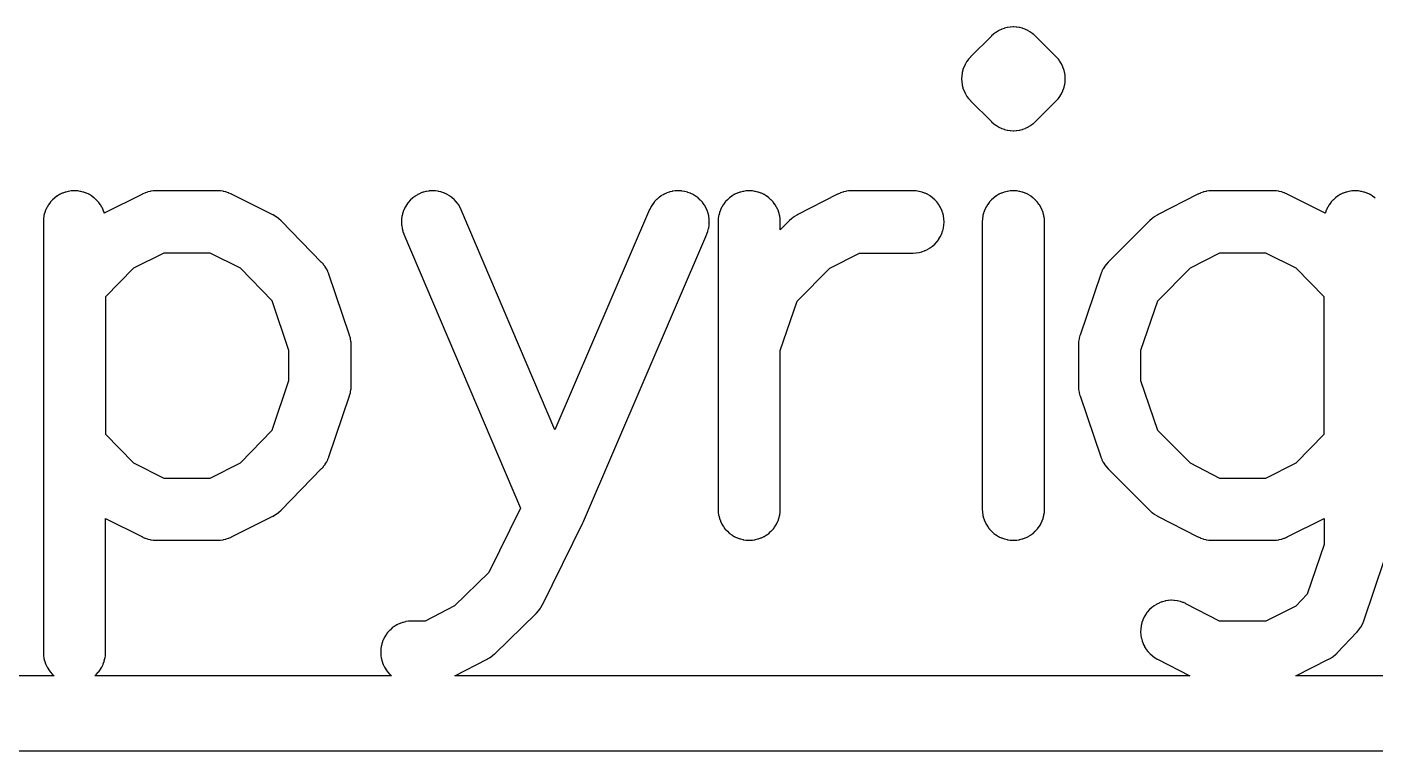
# Model space of a CAD drawing. Header units: inches. Extents: x -0.5 to 10, y -2.4 to 3.9.
# Drawn here: x 1.0312 to 1.1546, y -1.9552 to -1.8889 of the extents above; entities that cross this region are included whole.
import ezdxf

# ---------------------------------------------------------------- set-up
doc = ezdxf.new("R2010")
doc.units = ezdxf.units.IN

msp = doc.modelspace()

# ---------------------------------------------------------------- linework, layer by layer
for points in [[(1.117568, -1.891703), (1.117413, -1.891873), (1.117398, -1.89189), (1.117382, -1.891911), (1.117244, -1.892097), (1.117232, -1.892114), (1.117217, -1.892137), (1.117099, -1.892335), (1.117087, -1.892356), (1.117075, -1.892378), (1.116977, -1.892587), (1.116967, -1.892608), (1.116958, -1.892632), (1.11688, -1.892849), (1.116873, -1.89287), (1.116866, -1.892896), (1.11681, -1.89312), (1.116804, -1.893145), (1.116801, -1.893168), (1.116767, -1.893396), (1.116764, -1.893419), (1.116762, -1.893445), (1.116751, -1.893675), (1.11675, -1.8937), (1.116751, -1.893725), (1.116762, -1.893955), (1.116764, -1.893981), (1.116767, -1.894004), (1.116801, -1.894232), (1.116804, -1.894255), (1.11681, -1.89428), (1.116866, -1.894504), (1.116873, -1.89453), (1.11688, -1.894551), (1.116958, -1.894768), (1.116967, -1.894792), (1.116977, -1.894813), (1.117075, -1.895022), (1.117087, -1.895044), (1.117099, -1.895065), (1.117217, -1.895263), (1.117232, -1.895286), (1.117244, -1.895303), (1.117382, -1.895489), (1.117398, -1.89551), (1.117413, -1.895527), (1.117568, -1.895697), (1.117575, -1.895705), (1.117585, -1.895715), (1.119485, -1.897615), (1.119495, -1.897625), (1.119503, -1.897632), (1.119673, -1.897787), (1.11969, -1.897802), (1.119711, -1.897818), (1.119897, -1.897956), (1.119914, -1.897968), (1.119937, -1.897983), (1.120135, -1.898101), (1.120156, -1.898113), (1.120178, -1.898125), (1.120387, -1.898223), (1.120408, -1.898233), (1.120432, -1.898242), (1.120649, -1.89832), (1.12067, -1.898327), (1.120696, -1.898334), (1.12092, -1.89839), (1.120945, -1.898396), (1.120968, -1.898399), (1.121196, -1.898433), (1.121219, -1.898436), (1.121245, -1.898438), (1.121475, -1.898449), (1.1215, -1.89845), (1.121525, -1.898449), (1.121755, -1.898438), (1.121781, -1.898436), (1.121804, -1.898433), (1.122032, -1.898399), (1.122055, -1.898396), (1.12208, -1.89839), (1.122304, -1.898334), (1.12233, -1.898327), (1.122351, -1.89832), (1.122568, -1.898242), (1.122592, -1.898233), (1.122613, -1.898223), (1.122822, -1.898125), (1.122844, -1.898113), (1.122865, -1.898101), (1.123063, -1.897983), (1.123086, -1.897968), (1.123103, -1.897956), (1.123289, -1.897818), (1.12331, -1.897802), (1.123327, -1.897787), (1.123497, -1.897632), (1.123505, -1.897625), (1.123515, -1.897615), (1.125415, -1.895715), (1.125425, -1.895705), (1.125432, -1.895697), (1.125587, -1.895527), (1.125602, -1.89551), (1.125618, -1.895489), (1.125756, -1.895303), (1.125768, -1.895286), (1.125783, -1.895263), (1.125901, -1.895065), (1.125913, -1.895044), (1.125925, -1.895022), (1.126023, -1.894813), (1.126033, -1.894792), (1.126042, -1.894768), (1.12612, -1.894551), (1.126127, -1.89453), (1.126134, -1.894504), (1.12619, -1.89428), (1.126196, -1.894255), (1.126199, -1.894232), (1.126233, -1.894004), (1.126236, -1.893981), (1.126238, -1.893955), (1.126249, -1.893725), (1.12625, -1.8937), (1.126249, -1.893675), (1.126238, -1.893445), (1.126236, -1.893419), (1.126233, -1.893396), (1.126199, -1.893168), (1.126196, -1.893145), (1.12619, -1.89312), (1.126134, -1.892896), (1.126127, -1.89287), (1.12612, -1.892849), (1.126042, -1.892632), (1.126033, -1.892608), (1.126023, -1.892587), (1.125925, -1.892378), (1.125913, -1.892356), (1.125901, -1.892335), (1.125783, -1.892137), (1.125768, -1.892114), (1.125756, -1.892097), (1.125618, -1.891911), (1.125602, -1.89189), (1.125587, -1.891873), (1.125432, -1.891703), (1.125425, -1.891695), (1.125415, -1.891685), (1.123515, -1.889785), (1.123505, -1.889775), (1.123497, -1.889768), (1.123327, -1.889613), (1.12331, -1.889598), (1.123289, -1.889582), (1.123103, -1.889444), (1.123086, -1.889432), (1.123063, -1.889417), (1.122865, -1.889299), (1.122844, -1.889287), (1.122822, -1.889275), (1.122613, -1.889177), (1.122592, -1.889167), (1.122568, -1.889158), (1.122351, -1.88908), (1.12233, -1.889073), (1.122304, -1.889066), (1.12208, -1.88901), (1.122055, -1.889004), (1.122032, -1.889001), (1.121804, -1.888967), (1.121781, -1.888964), (1.121755, -1.888962), (1.121525, -1.888951), (1.1215, -1.88895), (1.121475, -1.888951), (1.121245, -1.888962), (1.121219, -1.888964), (1.121196, -1.888967), (1.120968, -1.889001), (1.120945, -1.889004), (1.12092, -1.88901), (1.120696, -1.889066), (1.12067, -1.889073), (1.120649, -1.88908), (1.120432, -1.889158), (1.120408, -1.889167), (1.120387, -1.889177), (1.120178, -1.889275), (1.120156, -1.889287), (1.120135, -1.889299), (1.119937, -1.889417), (1.119914, -1.889432), (1.119897, -1.889444), (1.119711, -1.889582), (1.11969, -1.889598), (1.119673, -1.889613), (1.119503, -1.889768), (1.119495, -1.889775), (1.119485, -1.889785), (1.117585, -1.891685), (1.117575, -1.891695)], [(1.10015, -1.91857), (1.101685, -1.914045), (1.104699, -1.911031), (1.107389, -1.90965), (1.1123, -1.90965), (1.11231, -1.90965), (1.112325, -1.909649), (1.112555, -1.909638), (1.112581, -1.909636), (1.112604, -1.909633), (1.112832, -1.909599), (1.112855, -1.909596), (1.11288, -1.90959), (1.113104, -1.909534), (1.11313, -1.909527), (1.113151, -1.90952), (1.113368, -1.909442), (1.113392, -1.909433), (1.113413, -1.909423), (1.113622, -1.909325), (1.113644, -1.909313), (1.113665, -1.909301), (1.113863, -1.909183), (1.113886, -1.909168), (1.113903, -1.909156), (1.114089, -1.909018), (1.11411, -1.909002), (1.114127, -1.908987), (1.114297, -1.908832), (1.114315, -1.908815), (1.114332, -1.908797), (1.114487, -1.908627), (1.114502, -1.90861), (1.114518, -1.908589), (1.114656, -1.908403), (1.114668, -1.908386), (1.114683, -1.908363), (1.114801, -1.908165), (1.114813, -1.908144), (1.114825, -1.908122), (1.114923, -1.907913), (1.114933, -1.907892), (1.114942, -1.907868), (1.11502, -1.907651), (1.115027, -1.90763), (1.115034, -1.907604), (1.11509, -1.90738), (1.115096, -1.907355), (1.115099, -1.907332), (1.115133, -1.907104), (1.115136, -1.907081), (1.115138, -1.907055), (1.115149, -1.906825), (1.11515, -1.9068), (1.115149, -1.906775), (1.115138, -1.906545), (1.115136, -1.906519), (1.115133, -1.906496), (1.115099, -1.906268), (1.115096, -1.906245), (1.11509, -1.90622), (1.115034, -1.905996), (1.115027, -1.90597), (1.11502, -1.905949), (1.114942, -1.905732), (1.114933, -1.905708), (1.114923, -1.905687), (1.114825, -1.905478), (1.114813, -1.905456), (1.114801, -1.905435), (1.114683, -1.905237), (1.114668, -1.905214), (1.114656, -1.905197), (1.114518, -1.905011), (1.114502, -1.90499), (1.114487, -1.904973), (1.114332, -1.904803), (1.114315, -1.904785), (1.114297, -1.904768), (1.114127, -1.904613), (1.11411, -1.904598), (1.114089, -1.904582), (1.113903, -1.904444), (1.113886, -1.904432), (1.113863, -1.904417), (1.113665, -1.904299), (1.113644, -1.904287), (1.113622, -1.904275), (1.113413, -1.904177), (1.113392, -1.904167), (1.113368, -1.904158), (1.113151, -1.90408), (1.11313, -1.904073), (1.113104, -1.904066), (1.11288, -1.90401), (1.112855, -1.904004), (1.112832, -1.904001), (1.112604, -1.903967), (1.112581, -1.903964), (1.112555, -1.903962), (1.112325, -1.903951), (1.11231, -1.90395), (1.1123, -1.90395), (1.1067, -1.90395), (1.106689, -1.90395), (1.106676, -1.903951), (1.106454, -1.903961), (1.10643, -1.903963), (1.106406, -1.903966), (1.106186, -1.903997), (1.106162, -1.904001), (1.106139, -1.904006), (1.105923, -1.904059), (1.105903, -1.904064), (1.105877, -1.904072), (1.105666, -1.904145), (1.105642, -1.904154), (1.105622, -1.904162), (1.105419, -1.904254), (1.105416, -1.904256), (1.105398, -1.904265), (1.101698, -1.906165), (1.101684, -1.906172), (1.101675, -1.906177), (1.101465, -1.906299), (1.101442, -1.906314), (1.101442, -1.906314), (1.101421, -1.906328), (1.101225, -1.906471), (1.101206, -1.906485), (1.101206, -1.906485), (1.101184, -1.906504), (1.101004, -1.906667), (1.101, -1.906671), (1.100985, -1.906685), (1.10015, -1.907519), (1.10015, -1.9068), (1.10015, -1.90679), (1.100149, -1.906775), (1.100138, -1.906545), (1.100136, -1.906519), (1.100133, -1.906496), (1.100099, -1.906268), (1.100096, -1.906245), (1.10009, -1.90622), (1.100034, -1.905996), (1.100027, -1.90597), (1.10002, -1.905949), (1.099942, -1.905732), (1.099933, -1.905708), (1.099923, -1.905687), (1.099825, -1.905478), (1.099813, -1.905456), (1.099801, -1.905435), (1.099683, -1.905237), (1.099668, -1.905214), (1.099656, -1.905197), (1.099518, -1.905011), (1.099502, -1.90499), (1.099487, -1.904973), (1.099332, -1.904803), (1.099315, -1.904785), (1.099297, -1.904768), (1.099127, -1.904613), (1.09911, -1.904598), (1.099089, -1.904582), (1.098903, -1.904444), (1.098886, -1.904432), (1.098863, -1.904417), (1.098665, -1.904299), (1.098644, -1.904287), (1.098622, -1.904275), (1.098413, -1.904177), (1.098392, -1.904167), (1.098368, -1.904158), (1.098151, -1.90408), (1.09813, -1.904073), (1.098104, -1.904066), (1.09788, -1.90401), (1.097855, -1.904004), (1.097832, -1.904001), (1.097604, -1.903967), (1.097581, -1.903964), (1.097555, -1.903962), (1.097325, -1.903951), (1.0973, -1.90395), (1.097275, -1.903951), (1.097045, -1.903962), (1.097019, -1.903964), (1.096996, -1.903967), (1.096768, -1.904001), (1.096745, -1.904004), (1.09672, -1.90401), (1.096496, -1.904066), (1.09647, -1.904073), (1.096449, -1.90408), (1.096232, -1.904158), (1.096208, -1.904167), (1.096187, -1.904177), (1.095978, -1.904275), (1.095956, -1.904287), (1.095935, -1.904299), (1.095737, -1.904417), (1.095714, -1.904432), (1.095697, -1.904444), (1.095511, -1.904582), (1.09549, -1.904598), (1.095473, -1.904613), (1.095303, -1.904768), (1.095285, -1.904785), (1.095268, -1.904803), (1.095113, -1.904973), (1.095098, -1.90499), (1.095082, -1.905011), (1.094944, -1.905197), (1.094932, -1.905214), (1.094917, -1.905237), (1.094799, -1.905435), (1.094787, -1.905456), (1.094775, -1.905478), (1.094677, -1.905687), (1.094667, -1.905708), (1.094658, -1.905732), (1.09458, -1.905949), (1.094573, -1.90597), (1.094566, -1.905996), (1.09451, -1.90622), (1.094504, -1.906245), (1.094501, -1.906268), (1.094467, -1.906496), (1.094464, -1.906519), (1.094462, -1.906545), (1.094451, -1.906775), (1.09445, -1.90679), (1.09445, -1.9068), (1.09445, -1.9331), (1.09445, -1.93311), (1.094451, -1.933125), (1.094462, -1.933355), (1.094464, -1.933381), (1.094467, -1.933404), (1.094501, -1.933632), (1.094504, -1.933655), (1.09451, -1.93368), (1.094566, -1.933904), (1.094573, -1.93393), (1.09458, -1.933951), (1.094658, -1.934168), (1.094667, -1.934192), (1.094677, -1.934213), (1.094775, -1.934422), (1.094787, -1.934444), (1.094799, -1.934465), (1.094917, -1.934663), (1.094932, -1.934686), (1.094944, -1.934703), (1.095082, -1.934889), (1.095098, -1.93491), (1.095113, -1.934927), (1.095268, -1.935097), (1.095285, -1.935115), (1.095303, -1.935132), (1.095473, -1.935287), (1.09549, -1.935302), (1.095511, -1.935318), (1.095697, -1.935456), (1.095714, -1.935468), (1.095737, -1.935483), (1.095935, -1.935601), (1.095956, -1.935613), (1.095978, -1.935625), (1.096187, -1.935723), (1.096208, -1.935733), (1.096232, -1.935742), (1.096449, -1.93582), (1.09647, -1.935827), (1.096496, -1.935834), (1.09672, -1.93589), (1.096745, -1.935896), (1.096768, -1.935899), (1.096996, -1.935933), (1.097019, -1.935936), (1.097045, -1.935938), (1.097275, -1.935949), (1.0973, -1.93595), (1.097325, -1.935949), (1.097555, -1.935938), (1.097581, -1.935936), (1.097604, -1.935933), (1.097832, -1.935899), (1.097855, -1.935896), (1.09788, -1.93589), (1.098104, -1.935834), (1.09813, -1.935827), (1.098151, -1.93582), (1.098368, -1.935742), (1.098392, -1.935733), (1.098413, -1.935723), (1.098622, -1.935625), (1.098644, -1.935613), (1.098665, -1.935601), (1.098863, -1.935483), (1.098886, -1.935468), (1.098903, -1.935456), (1.099089, -1.935318), (1.09911, -1.935302), (1.099127, -1.935287), (1.099297, -1.935132), (1.099315, -1.935115), (1.099332, -1.935097), (1.099487, -1.934927), (1.099502, -1.93491), (1.099518, -1.934889), (1.099656, -1.934703), (1.099668, -1.934686), (1.099683, -1.934663), (1.099801, -1.934465), (1.099813, -1.934444), (1.099825, -1.934422), (1.099923, -1.934213), (1.099933, -1.934192), (1.099942, -1.934168), (1.10002, -1.933951), (1.100027, -1.93393), (1.100034, -1.933904), (1.10009, -1.93368), (1.100096, -1.933655), (1.100099, -1.933632), (1.100133, -1.933404), (1.100136, -1.933381), (1.100138, -1.933355), (1.100149, -1.933125), (1.10015, -1.93311), (1.10015, -1.9331)], [(1.12435, -1.9331), (1.12435, -1.9068), (1.12435, -1.90679), (1.124349, -1.906775), (1.124338, -1.906545), (1.124336, -1.906519), (1.124333, -1.906496), (1.124299, -1.906268), (1.124296, -1.906245), (1.12429, -1.90622), (1.124234, -1.905996), (1.124227, -1.90597), (1.12422, -1.905949), (1.124142, -1.905732), (1.124133, -1.905708), (1.124123, -1.905687), (1.124025, -1.905478), (1.124013, -1.905456), (1.124001, -1.905435), (1.123883, -1.905237), (1.123868, -1.905214), (1.123856, -1.905197), (1.123718, -1.905011), (1.123702, -1.90499), (1.123687, -1.904973), (1.123532, -1.904803), (1.123515, -1.904785), (1.123497, -1.904768), (1.123327, -1.904613), (1.12331, -1.904598), (1.123289, -1.904582), (1.123103, -1.904444), (1.123086, -1.904432), (1.123063, -1.904417), (1.122865, -1.904299), (1.122844, -1.904287), (1.122822, -1.904275), (1.122613, -1.904177), (1.122592, -1.904167), (1.122568, -1.904158), (1.122351, -1.90408), (1.12233, -1.904073), (1.122304, -1.904066), (1.12208, -1.90401), (1.122055, -1.904004), (1.122032, -1.904001), (1.121804, -1.903967), (1.121781, -1.903964), (1.121755, -1.903962), (1.121525, -1.903951), (1.1215, -1.90395), (1.121475, -1.903951), (1.121245, -1.903962), (1.121219, -1.903964), (1.121196, -1.903967), (1.120968, -1.904001), (1.120945, -1.904004), (1.12092, -1.90401), (1.120696, -1.904066), (1.12067, -1.904073), (1.120649, -1.90408), (1.120432, -1.904158), (1.120408, -1.904167), (1.120387, -1.904177), (1.120178, -1.904275), (1.120156, -1.904287), (1.120135, -1.904299), (1.119937, -1.904417), (1.119914, -1.904432), (1.119897, -1.904444), (1.119711, -1.904582), (1.11969, -1.904598), (1.119673, -1.904613), (1.119503, -1.904768), (1.119485, -1.904785), (1.119468, -1.904803), (1.119313, -1.904973), (1.119298, -1.90499), (1.119282, -1.905011), (1.119144, -1.905197), (1.119132, -1.905214), (1.119117, -1.905237), (1.118999, -1.905435), (1.118987, -1.905456), (1.118975, -1.905478), (1.118877, -1.905687), (1.118867, -1.905708), (1.118858, -1.905732), (1.11878, -1.905949), (1.118773, -1.90597), (1.118766, -1.905996), (1.11871, -1.90622), (1.118704, -1.906245), (1.118701, -1.906268), (1.118667, -1.906496), (1.118664, -1.906519), (1.118662, -1.906545), (1.118651, -1.906775), (1.11865, -1.90679), (1.11865, -1.9068), (1.11865, -1.9331), (1.11865, -1.93311), (1.118651, -1.933125), (1.118662, -1.933355), (1.118664, -1.933381), (1.118667, -1.933404), (1.118701, -1.933632), (1.118704, -1.933655), (1.11871, -1.93368), (1.118766, -1.933904), (1.118773, -1.93393), (1.11878, -1.933951), (1.118858, -1.934168), (1.118867, -1.934192), (1.118877, -1.934213), (1.118975, -1.934422), (1.118987, -1.934444), (1.118999, -1.934465), (1.119117, -1.934663), (1.119132, -1.934686), (1.119144, -1.934703), (1.119282, -1.934889), (1.119298, -1.93491), (1.119313, -1.934927), (1.119468, -1.935097), (1.119485, -1.935115), (1.119503, -1.935132), (1.119673, -1.935287), (1.11969, -1.935302), (1.119711, -1.935318), (1.119897, -1.935456), (1.119914, -1.935468), (1.119937, -1.935483), (1.120135, -1.935601), (1.120156, -1.935613), (1.120178, -1.935625), (1.120387, -1.935723), (1.120408, -1.935733), (1.120432, -1.935742), (1.120649, -1.93582), (1.12067, -1.935827), (1.120696, -1.935834), (1.12092, -1.93589), (1.120945, -1.935896), (1.120968, -1.935899), (1.121196, -1.935933), (1.121219, -1.935936), (1.121245, -1.935938), (1.121475, -1.935949), (1.1215, -1.93595), (1.121525, -1.935949), (1.121755, -1.935938), (1.121781, -1.935936), (1.121804, -1.935933), (1.122032, -1.935899), (1.122055, -1.935896), (1.12208, -1.93589), (1.122304, -1.935834), (1.12233, -1.935827), (1.122351, -1.93582), (1.122568, -1.935742), (1.122592, -1.935733), (1.122613, -1.935723), (1.122822, -1.935625), (1.122844, -1.935613), (1.122865, -1.935601), (1.123063, -1.935483), (1.123086, -1.935468), (1.123103, -1.935456), (1.123289, -1.935318), (1.12331, -1.935302), (1.123327, -1.935287), (1.123497, -1.935132), (1.123515, -1.935115), (1.123532, -1.935097), (1.123687, -1.934927), (1.123702, -1.93491), (1.123718, -1.934889), (1.123856, -1.934703), (1.123868, -1.934686), (1.123883, -1.934663), (1.124001, -1.934465), (1.124013, -1.934444), (1.124025, -1.934422), (1.124123, -1.934213), (1.124133, -1.934192), (1.124142, -1.934168), (1.12422, -1.933951), (1.124227, -1.93393), (1.124234, -1.933904), (1.12429, -1.93368), (1.124296, -1.933655), (1.124299, -1.933632), (1.124333, -1.933404), (1.124336, -1.933381), (1.124338, -1.933355), (1.124349, -1.933125), (1.12435, -1.93311)], [(1.03835, -1.913658), (1.03835, -1.926242), (1.040906, -1.928866), (1.043673, -1.93025), (1.047927, -1.93025), (1.050694, -1.928866), (1.053608, -1.925874), (1.05515, -1.92133), (1.05515, -1.91857), (1.053608, -1.914026), (1.050694, -1.911034), (1.047927, -1.90965), (1.043673, -1.90965), (1.040906, -1.911034)], [(1.147394, -1.911034), (1.144627, -1.90965), (1.140389, -1.90965), (1.137699, -1.911031), (1.134685, -1.914045), (1.13315, -1.91857), (1.13315, -1.92133), (1.134685, -1.925855), (1.137699, -1.928869), (1.140389, -1.93025), (1.144627, -1.93025), (1.147394, -1.928866), (1.14995, -1.926242), (1.14995, -1.913658)]]:
    msp.add_lwpolyline(points, close=True)
for points in [[(1.154627, -1.904613), (1.15461, -1.904598), (1.154589, -1.904582), (1.154403, -1.904444), (1.154386, -1.904432), (1.154363, -1.904417), (1.154165, -1.904299), (1.154144, -1.904287), (1.154122, -1.904275), (1.153913, -1.904177), (1.153892, -1.904167), (1.153868, -1.904158), (1.153651, -1.90408), (1.15363, -1.904073), (1.153604, -1.904066), (1.15338, -1.90401), (1.153355, -1.904004), (1.153332, -1.904001), (1.153104, -1.903967), (1.153081, -1.903964), (1.153055, -1.903962), (1.152825, -1.903951), (1.1528, -1.90395), (1.152775, -1.903951), (1.152545, -1.903962), (1.152519, -1.903964), (1.152496, -1.903967), (1.152268, -1.904001), (1.152245, -1.904004), (1.15222, -1.90401), (1.151996, -1.904066), (1.15197, -1.904073), (1.151949, -1.90408), (1.151732, -1.904158), (1.151708, -1.904167), (1.151687, -1.904177), (1.151478, -1.904275), (1.151456, -1.904287), (1.151435, -1.904299), (1.151237, -1.904417), (1.151214, -1.904432), (1.151197, -1.904444), (1.151011, -1.904582), (1.15099, -1.904598), (1.150973, -1.904613), (1.150803, -1.904768), (1.150785, -1.904785), (1.150768, -1.904803), (1.150613, -1.904973), (1.150598, -1.90499), (1.150582, -1.905011), (1.150444, -1.905197), (1.150432, -1.905214), (1.150417, -1.905237), (1.150299, -1.905435), (1.150287, -1.905456), (1.150275, -1.905478), (1.150177, -1.905687), (1.150167, -1.905708), (1.150158, -1.905732), (1.15008, -1.905949), (1.150073, -1.90597), (1.150066, -1.905996), (1.150066, -1.905997), (1.146575, -1.904251), (1.146566, -1.904247), (1.146554, -1.904241), (1.146354, -1.904153), (1.146336, -1.904145), (1.146311, -1.904136), (1.146105, -1.904066), (1.146086, -1.90406), (1.14606, -1.904054), (1.145848, -1.904004), (1.145825, -1.903999), (1.145803, -1.903995), (1.145587, -1.903965), (1.145566, -1.903962), (1.145541, -1.903961), (1.145323, -1.903951), (1.145311, -1.90395), (1.1453, -1.90395), (1.1397, -1.90395), (1.139689, -1.90395), (1.139676, -1.903951), (1.139454, -1.903961), (1.13943, -1.903963), (1.139406, -1.903966), (1.139186, -1.903997), (1.139162, -1.904001), (1.139139, -1.904006), (1.138923, -1.904059), (1.138903, -1.904064), (1.138877, -1.904072), (1.138666, -1.904145), (1.138642, -1.904154), (1.138622, -1.904162), (1.138419, -1.904254), (1.138416, -1.904256), (1.138398, -1.904265), (1.134698, -1.906165), (1.134684, -1.906172), (1.134675, -1.906177), (1.134465, -1.906299), (1.134442, -1.906314), (1.134442, -1.906314), (1.134421, -1.906328), (1.134225, -1.906471), (1.134206, -1.906485), (1.134206, -1.906485), (1.134184, -1.906504), (1.134004, -1.906667), (1.134, -1.906671), (1.133985, -1.906685), (1.130185, -1.910485), (1.130174, -1.910496), (1.130169, -1.910501), (1.130024, -1.91066), (1.130009, -1.910678), (1.129995, -1.910696), (1.129865, -1.910867), (1.129851, -1.910887), (1.129839, -1.910905), (1.129725, -1.911088), (1.129714, -1.911107), (1.129703, -1.911128), (1.129606, -1.91132), (1.129595, -1.911343), (1.129587, -1.911362), (1.129509, -1.911563), (1.129506, -1.911571), (1.129501, -1.911584), (1.127601, -1.917184), (1.127597, -1.917198), (1.127593, -1.91721), (1.127524, -1.917457), (1.127518, -1.917481), (1.127518, -1.917481), (1.127512, -1.91751), (1.127471, -1.917763), (1.127467, -1.91779), (1.127467, -1.91779), (1.127465, -1.917817), (1.127451, -1.918073), (1.12745, -1.918091), (1.12745, -1.9181), (1.12745, -1.9218), (1.12745, -1.921809), (1.127451, -1.921827), (1.127465, -1.922083), (1.127467, -1.92211), (1.127467, -1.92211), (1.127471, -1.922137), (1.127512, -1.92239), (1.127518, -1.922419), (1.127518, -1.922419), (1.127524, -1.922443), (1.127593, -1.92269), (1.127597, -1.922702), (1.127601, -1.922716), (1.129501, -1.928316), (1.129506, -1.928329), (1.129509, -1.928337), (1.129587, -1.928538), (1.129595, -1.928557), (1.129606, -1.92858), (1.129703, -1.928772), (1.129714, -1.928793), (1.129725, -1.928812), (1.129839, -1.928995), (1.129851, -1.929013), (1.129865, -1.929033), (1.129995, -1.929204), (1.130009, -1.929222), (1.130024, -1.92924), (1.130169, -1.929399), (1.130174, -1.929404), (1.130185, -1.929415), (1.133985, -1.933215), (1.134, -1.933229), (1.134004, -1.933233), (1.134184, -1.933396), (1.134206, -1.933415), (1.134206, -1.933415), (1.134225, -1.933429), (1.134421, -1.933572), (1.134442, -1.933586), (1.134442, -1.933586), (1.134465, -1.933601), (1.134675, -1.933723), (1.134684, -1.933728), (1.134698, -1.933735), (1.138398, -1.935635), (1.138416, -1.935644), (1.138419, -1.935646), (1.138622, -1.935738), (1.138642, -1.935746), (1.138666, -1.935755), (1.138877, -1.935828), (1.138903, -1.935836), (1.138923, -1.935841), (1.139139, -1.935894), (1.139162, -1.935899), (1.139186, -1.935903), (1.139406, -1.935934), (1.13943, -1.935937), (1.139454, -1.935939), (1.139676, -1.935949), (1.139689, -1.93595), (1.1397, -1.93595), (1.1453, -1.93595), (1.145311, -1.93595), (1.145323, -1.935949), (1.145541, -1.935939), (1.145566, -1.935938), (1.145587, -1.935935), (1.145803, -1.935905), (1.145825, -1.935901), (1.145848, -1.935896), (1.14606, -1.935846), (1.146086, -1.93584), (1.146105, -1.935834), (1.146311, -1.935764), (1.146336, -1.935755), (1.146354, -1.935747), (1.146554, -1.935659), (1.146566, -1.935653), (1.146575, -1.935649), (1.14995, -1.933961), (1.14995, -1.93633), (1.148402, -1.940893), (1.147376, -1.941975), (1.144627, -1.94335), (1.140389, -1.94335), (1.137302, -1.941765), (1.137289, -1.941758), (1.13728, -1.941754), (1.13707, -1.941659), (1.137046, -1.941649), (1.137024, -1.941641), (1.136806, -1.941567), (1.136783, -1.94156), (1.136759, -1.941553), (1.136534, -1.941501), (1.136508, -1.941496), (1.136486, -1.941492), (1.136257, -1.941462), (1.136232, -1.941459), (1.136208, -1.941458), (1.135978, -1.941451), (1.135951, -1.94145), (1.135929, -1.941451), (1.135698, -1.941467), (1.13567, -1.941469), (1.13565, -1.941472), (1.135422, -1.94151), (1.135402, -1.941514), (1.135374, -1.94152), (1.135151, -1.94158), (1.135129, -1.941586), (1.135105, -1.941595), (1.134889, -1.941676), (1.134866, -1.941685), (1.134844, -1.941696), (1.134637, -1.941798), (1.134615, -1.941809), (1.134594, -1.941821), (1.134398, -1.941943), (1.134376, -1.941958), (1.134358, -1.941971), (1.134175, -1.942112), (1.134158, -1.942125), (1.134138, -1.942143), (1.133969, -1.942301), (1.133955, -1.942315), (1.133935, -1.942336), (1.133783, -1.94251), (1.133767, -1.942529), (1.133753, -1.942548), (1.133618, -1.942736), (1.133603, -1.942758), (1.133592, -1.942777), (1.133476, -1.942977), (1.133465, -1.942997), (1.133454, -1.94302), (1.133359, -1.94323), (1.133349, -1.943254), (1.133341, -1.943276), (1.133267, -1.943494), (1.13326, -1.943517), (1.133253, -1.943541), (1.133201, -1.943766), (1.133196, -1.943792), (1.133192, -1.943814), (1.133162, -1.944043), (1.133159, -1.944068), (1.133158, -1.944092), (1.133151, -1.944322), (1.13315, -1.944349), (1.133151, -1.944371), (1.133167, -1.944602), (1.133169, -1.94463), (1.133172, -1.94465), (1.13321, -1.944878), (1.133214, -1.944898), (1.13322, -1.944926), (1.13328, -1.945149), (1.133286, -1.945171), (1.133295, -1.945195), (1.133376, -1.945411), (1.133385, -1.945434), (1.133396, -1.945456), (1.133498, -1.945663), (1.133509, -1.945685), (1.133521, -1.945706), (1.133643, -1.945902), (1.133658, -1.945924), (1.133671, -1.945942), (1.133812, -1.946125), (1.133825, -1.946142), (1.133843, -1.946162), (1.134001, -1.946331), (1.134015, -1.946345), (1.134036, -1.946365), (1.13421, -1.946517), (1.134229, -1.946533), (1.134248, -1.946547), (1.134436, -1.946682), (1.134458, -1.946697), (1.134477, -1.946708), (1.134677, -1.946824), (1.134683, -1.946827), (1.134698, -1.946835), (1.137648, -1.94835), (1.070352, -1.94835), (1.073302, -1.946835), (1.073317, -1.946827), (1.073324, -1.946823), (1.073525, -1.946707), (1.073548, -1.946693), (1.073567, -1.94668), (1.073756, -1.946544), (1.073776, -1.946529), (1.073776, -1.946529), (1.073795, -1.946513), (1.07397, -1.946359), (1.073977, -1.946352), (1.073988, -1.946342), (1.077788, -1.942642), (1.077797, -1.942633), (1.077808, -1.942622), (1.077988, -1.942425), (1.078006, -1.942404), (1.078006, -1.942404), (1.078024, -1.942381), (1.078181, -1.942166), (1.078197, -1.942142), (1.078197, -1.942142), (1.078211, -1.942118), (1.078343, -1.941886), (1.078347, -1.941877), (1.078356, -1.941861), (1.082056, -1.934361), (1.082062, -1.934349), (1.082062, -1.934349), (1.082113, -1.934237), (1.082118, -1.934225), (1.082119, -1.934225), (1.093419, -1.907925), (1.09342, -1.907922), (1.093428, -1.907902), (1.093508, -1.907686), (1.093516, -1.907664), (1.093523, -1.907639), (1.093582, -1.907416), (1.093588, -1.907391), (1.093592, -1.907368), (1.093629, -1.907141), (1.093633, -1.907112), (1.093634, -1.907092), (1.093649, -1.906862), (1.09365, -1.906836), (1.093649, -1.906813), (1.093641, -1.906582), (1.09364, -1.90656), (1.093637, -1.906533), (1.093606, -1.906305), (1.093602, -1.90628), (1.093597, -1.906257), (1.093544, -1.906032), (1.093537, -1.906006), (1.09353, -1.905985), (1.093456, -1.905767), (1.093446, -1.905741), (1.093437, -1.905721), (1.093342, -1.905512), (1.093331, -1.90549), (1.093319, -1.905468), (1.093203, -1.905269), (1.093188, -1.905245), (1.093176, -1.905228), (1.093041, -1.905041), (1.093026, -1.90502), (1.093011, -1.905002), (1.092858, -1.904829), (1.092844, -1.904814), (1.092824, -1.904794), (1.092655, -1.904637), (1.092636, -1.90462), (1.092618, -1.904605), (1.092434, -1.904466), (1.092418, -1.904454), (1.092394, -1.904438), (1.092198, -1.904317), (1.092175, -1.904303), (1.092155, -1.904293), (1.091947, -1.904192), (1.091926, -1.904182), (1.091902, -1.904172), (1.091686, -1.904092), (1.091664, -1.904084), (1.091639, -1.904077), (1.091416, -1.904018), (1.091391, -1.904012), (1.091368, -1.904008), (1.091141, -1.903971), (1.091112, -1.903967), (1.091092, -1.903966), (1.090862, -1.903951), (1.090836, -1.90395), (1.090813, -1.903951), (1.090582, -1.903959), (1.09056, -1.90396), (1.090533, -1.903963), (1.090305, -1.903994), (1.09028, -1.903998), (1.090257, -1.904003), (1.090032, -1.904056), (1.090006, -1.904063), (1.089985, -1.90407), (1.089767, -1.904144), (1.089741, -1.904154), (1.089721, -1.904163), (1.089512, -1.904258), (1.08949, -1.904269), (1.089468, -1.904281), (1.089269, -1.904397), (1.089245, -1.904412), (1.089228, -1.904424), (1.089041, -1.904559), (1.08902, -1.904574), (1.089002, -1.904589), (1.088829, -1.904742), (1.088814, -1.904756), (1.088794, -1.904776), (1.088637, -1.904945), (1.08862, -1.904964), (1.088605, -1.904982), (1.088466, -1.905166), (1.088454, -1.905182), (1.088438, -1.905206), (1.088317, -1.905402), (1.088303, -1.905425), (1.088293, -1.905445), (1.088192, -1.905653), (1.088184, -1.905669), (1.088181, -1.905675), (1.079512, -1.925853), (1.070922, -1.905683), (1.070917, -1.905672), (1.070912, -1.905661), (1.070811, -1.905454), (1.0708, -1.905432), (1.070788, -1.90541), (1.070667, -1.905214), (1.070655, -1.905194), (1.07064, -1.905173), (1.0705, -1.904989), (1.070485, -1.90497), (1.070469, -1.904952), (1.070312, -1.904783), (1.070296, -1.904766), (1.070277, -1.904748), (1.070105, -1.904595), (1.070086, -1.904579), (1.070067, -1.904564), (1.06988, -1.904429), (1.069861, -1.904416), (1.069839, -1.904402), (1.06964, -1.904285), (1.069617, -1.904273), (1.069597, -1.904263), (1.069387, -1.904166), (1.069362, -1.904155), (1.069342, -1.904148), (1.069124, -1.904072), (1.069098, -1.904064), (1.069077, -1.904058), (1.068852, -1.904005), (1.068828, -1.903999), (1.068804, -1.903995), (1.068576, -1.903964), (1.068553, -1.903961), (1.068527, -1.90396), (1.068296, -1.90395), (1.068272, -1.90395), (1.068247, -1.903951), (1.068017, -1.903965), (1.067996, -1.903966), (1.067968, -1.90397), (1.06774, -1.904006), (1.067717, -1.90401), (1.067692, -1.904016), (1.067469, -1.904074), (1.067442, -1.904082), (1.067423, -1.904089), (1.067206, -1.904169), (1.067185, -1.904177), (1.067161, -1.904188), (1.066954, -1.904289), (1.066932, -1.9043), (1.06691, -1.904312), (1.066714, -1.904433), (1.066694, -1.904445), (1.066673, -1.90446), (1.066489, -1.9046), (1.06647, -1.904615), (1.066452, -1.904631), (1.066283, -1.904788), (1.066266, -1.904804), (1.066248, -1.904823), (1.066095, -1.904995), (1.066079, -1.905014), (1.066064, -1.905033), (1.065929, -1.90522), (1.065916, -1.905239), (1.065902, -1.905261), (1.065785, -1.90546), (1.065773, -1.905483), (1.065763, -1.905503), (1.065666, -1.905713), (1.065655, -1.905738), (1.065648, -1.905758), (1.065572, -1.905976), (1.065564, -1.906002), (1.065558, -1.906023), (1.065505, -1.906248), (1.065499, -1.906272), (1.065495, -1.906296), (1.065464, -1.906524), (1.065461, -1.906547), (1.06546, -1.906573), (1.06545, -1.906804), (1.06545, -1.906828), (1.065451, -1.906853), (1.065465, -1.907083), (1.065466, -1.907104), (1.06547, -1.907132), (1.065506, -1.90736), (1.06551, -1.907383), (1.065516, -1.907408), (1.065574, -1.907631), (1.065582, -1.907658), (1.065589, -1.907677), (1.065669, -1.907894), (1.065672, -1.907903), (1.065678, -1.907917), (1.076365, -1.933013), (1.073461, -1.9389), (1.070318, -1.94196), (1.067611, -1.94335), (1.0664, -1.94335), (1.06639, -1.94335), (1.066375, -1.943351), (1.066145, -1.943362), (1.066119, -1.943364), (1.066096, -1.943367), (1.065868, -1.943401), (1.065845, -1.943404), (1.06582, -1.94341), (1.065596, -1.943466), (1.06557, -1.943473), (1.065549, -1.94348), (1.065332, -1.943558), (1.065308, -1.943567), (1.065287, -1.943577), (1.065078, -1.943675), (1.065056, -1.943687), (1.065035, -1.943699), (1.064837, -1.943817), (1.064814, -1.943832), (1.064797, -1.943844), (1.064611, -1.943982), (1.06459, -1.943998), (1.064573, -1.944013), (1.064403, -1.944168), (1.064385, -1.944185), (1.064368, -1.944203), (1.064213, -1.944373), (1.064198, -1.94439), (1.064182, -1.944411), (1.064044, -1.944597), (1.064032, -1.944614), (1.064017, -1.944637), (1.063899, -1.944835), (1.063887, -1.944856), (1.063875, -1.944878), (1.063777, -1.945087), (1.063767, -1.945108), (1.063758, -1.945132), (1.06368, -1.945349), (1.063673, -1.94537), (1.063666, -1.945396), (1.06361, -1.94562), (1.063604, -1.945645), (1.063601, -1.945668), (1.063567, -1.945896), (1.063564, -1.945919), (1.063562, -1.945945), (1.063551, -1.946175), (1.06355, -1.9462), (1.063551, -1.946225), (1.063562, -1.946455), (1.063564, -1.946481), (1.063567, -1.946504), (1.063601, -1.946732), (1.063604, -1.946755), (1.06361, -1.94678), (1.063666, -1.947004), (1.063673, -1.94703), (1.06368, -1.947051), (1.063758, -1.947268), (1.063767, -1.947292), (1.063777, -1.947313), (1.063875, -1.947522), (1.063887, -1.947544), (1.063899, -1.947565), (1.064017, -1.947763), (1.064032, -1.947786), (1.064044, -1.947803), (1.064182, -1.947989), (1.064198, -1.94801), (1.064213, -1.948027), (1.064368, -1.948197), (1.064385, -1.948215), (1.064403, -1.948232), (1.064533, -1.94835), (1.037367, -1.94835), (1.037497, -1.948232), (1.037515, -1.948215), (1.037532, -1.948197), (1.037687, -1.948027), (1.037702, -1.94801), (1.037718, -1.947989), (1.037856, -1.947803), (1.037868, -1.947786), (1.037883, -1.947763), (1.038001, -1.947565), (1.038013, -1.947544), (1.038025, -1.947522), (1.038123, -1.947313), (1.038133, -1.947292), (1.038142, -1.947268), (1.03822, -1.947051), (1.038227, -1.94703), (1.038234, -1.947004), (1.03829, -1.94678), (1.038296, -1.946755), (1.038299, -1.946732), (1.038333, -1.946504), (1.038336, -1.946481), (1.038338, -1.946455), (1.038349, -1.946225), (1.03835, -1.94621), (1.03835, -1.9462), (1.03835, -1.933961), (1.041725, -1.935649), (1.041734, -1.935653), (1.041746, -1.935659), (1.041946, -1.935747), (1.041964, -1.935755), (1.041989, -1.935764), (1.042195, -1.935834), (1.042214, -1.93584), (1.04224, -1.935846), (1.042452, -1.935896), (1.042475, -1.935901), (1.042497, -1.935905), (1.042713, -1.935935), (1.042734, -1.935938), (1.042759, -1.935939), (1.042977, -1.935949), (1.042989, -1.93595), (1.043, -1.93595), (1.0486, -1.93595), (1.048611, -1.93595), (1.048623, -1.935949), (1.048841, -1.935939), (1.048866, -1.935938), (1.048887, -1.935935), (1.049103, -1.935905), (1.049125, -1.935901), (1.049148, -1.935896), (1.04936, -1.935846), (1.049386, -1.93584), (1.049405, -1.935834), (1.049611, -1.935764), (1.049636, -1.935755), (1.049654, -1.935747), (1.049854, -1.935659), (1.049866, -1.935653), (1.049875, -1.935649), (1.053675, -1.933749), (1.053685, -1.933744), (1.053699, -1.933736), (1.053927, -1.933606), (1.053953, -1.93359), (1.053953, -1.93359), (1.053974, -1.933575), (1.054186, -1.933421), (1.054209, -1.933402), (1.054209, -1.933402), (1.054229, -1.933385), (1.054422, -1.933208), (1.054433, -1.933197), (1.054442, -1.933188), (1.058142, -1.929388), (1.058148, -1.929381), (1.058157, -1.929372), (1.058296, -1.929216), (1.058311, -1.929198), (1.058324, -1.929181), (1.058449, -1.929013), (1.058463, -1.928994), (1.058474, -1.928977), (1.058583, -1.928798), (1.058594, -1.928779), (1.058604, -1.928759), (1.058697, -1.928572), (1.058706, -1.928553), (1.058715, -1.928531), (1.058791, -1.928337), (1.058793, -1.928333), (1.058799, -1.928316), (1.060699, -1.922716), (1.060703, -1.922702), (1.060707, -1.92269), (1.060776, -1.922443), (1.060782, -1.922419), (1.060782, -1.922419), (1.060788, -1.92239), (1.060829, -1.922137), (1.060833, -1.92211), (1.060833, -1.92211), (1.060835, -1.922083), (1.060849, -1.921827), (1.06085, -1.921809), (1.06085, -1.9218), (1.06085, -1.9181), (1.06085, -1.918091), (1.060849, -1.918073), (1.060835, -1.917817), (1.060833, -1.91779), (1.060833, -1.91779), (1.060829, -1.917763), (1.060788, -1.91751), (1.060782, -1.917481), (1.060782, -1.917481), (1.060776, -1.917457), (1.060707, -1.91721), (1.060703, -1.917198), (1.060699, -1.917184), (1.058799, -1.911584), (1.058793, -1.911567), (1.058791, -1.911563), (1.058715, -1.911369), (1.058706, -1.911347), (1.058697, -1.911328), (1.058604, -1.911141), (1.058594, -1.911121), (1.058583, -1.911102), (1.058474, -1.910923), (1.058463, -1.910906), (1.058449, -1.910887), (1.058324, -1.910719), (1.058311, -1.910702), (1.058296, -1.910684), (1.058157, -1.910528), (1.058148, -1.910519), (1.058142, -1.910512), (1.054442, -1.906712), (1.054433, -1.906703), (1.054422, -1.906692), (1.054229, -1.906515), (1.054209, -1.906498), (1.054209, -1.906498), (1.054186, -1.906479), (1.053974, -1.906325), (1.053953, -1.90631), (1.053953, -1.90631), (1.053927, -1.906294), (1.053699, -1.906164), (1.053685, -1.906156), (1.053675, -1.906151), (1.049875, -1.904251), (1.049866, -1.904247), (1.049854, -1.904241), (1.049654, -1.904153), (1.049636, -1.904145), (1.049611, -1.904136), (1.049405, -1.904066), (1.049386, -1.90406), (1.04936, -1.904054), (1.049148, -1.904004), (1.049125, -1.903999), (1.049103, -1.903995), (1.048887, -1.903965), (1.048866, -1.903962), (1.048841, -1.903961), (1.048623, -1.903951), (1.048611, -1.90395), (1.0486, -1.90395), (1.043, -1.90395), (1.042989, -1.90395), (1.042977, -1.903951), (1.042759, -1.903961), (1.042734, -1.903962), (1.042713, -1.903965), (1.042497, -1.903995), (1.042475, -1.903999), (1.042452, -1.904004), (1.04224, -1.904054), (1.042214, -1.90406), (1.042195, -1.904066), (1.041989, -1.904136), (1.041964, -1.904145), (1.041946, -1.904153), (1.041746, -1.904241), (1.041734, -1.904247), (1.041725, -1.904251), (1.038234, -1.905997), (1.038234, -1.905996), (1.038227, -1.90597), (1.03822, -1.905949), (1.038142, -1.905732), (1.038133, -1.905708), (1.038123, -1.905687), (1.038025, -1.905478), (1.038013, -1.905456), (1.038001, -1.905435), (1.037883, -1.905237), (1.037868, -1.905214), (1.037856, -1.905197), (1.037718, -1.905011), (1.037702, -1.90499), (1.037687, -1.904973), (1.037532, -1.904803), (1.037515, -1.904785), (1.037497, -1.904768), (1.037327, -1.904613), (1.03731, -1.904598), (1.037289, -1.904582), (1.037103, -1.904444), (1.037086, -1.904432), (1.037063, -1.904417), (1.036865, -1.904299), (1.036844, -1.904287), (1.036822, -1.904275), (1.036613, -1.904177), (1.036592, -1.904167), (1.036568, -1.904158), (1.036351, -1.90408), (1.03633, -1.904073), (1.036304, -1.904066), (1.03608, -1.90401), (1.036055, -1.904004), (1.036032, -1.904001), (1.035804, -1.903967), (1.035781, -1.903964), (1.035755, -1.903962), (1.035525, -1.903951), (1.0355, -1.90395), (1.035475, -1.903951), (1.035245, -1.903962), (1.035219, -1.903964), (1.035196, -1.903967), (1.034968, -1.904001), (1.034945, -1.904004), (1.03492, -1.90401), (1.034696, -1.904066), (1.03467, -1.904073), (1.034649, -1.90408), (1.034432, -1.904158), (1.034408, -1.904167), (1.034387, -1.904177), (1.034178, -1.904275), (1.034156, -1.904287), (1.034135, -1.904299), (1.033937, -1.904417), (1.033914, -1.904432), (1.033897, -1.904444), (1.033711, -1.904582), (1.03369, -1.904598), (1.033673, -1.904613), (1.033503, -1.904768), (1.033485, -1.904785), (1.033468, -1.904803), (1.033313, -1.904973), (1.033298, -1.90499), (1.033282, -1.905011), (1.033144, -1.905197), (1.033132, -1.905214), (1.033117, -1.905237), (1.032999, -1.905435), (1.032987, -1.905456), (1.032975, -1.905478), (1.032877, -1.905687), (1.032867, -1.905708), (1.032858, -1.905732), (1.03278, -1.905949), (1.032773, -1.90597), (1.032766, -1.905996), (1.03271, -1.90622), (1.032704, -1.906245), (1.032701, -1.906268), (1.032667, -1.906496), (1.032664, -1.906519), (1.032662, -1.906545), (1.032651, -1.906775), (1.03265, -1.90679), (1.03265, -1.9068), (1.03265, -1.9462), (1.03265, -1.94621), (1.032651, -1.946225), (1.032662, -1.946455), (1.032664, -1.946481), (1.032667, -1.946504), (1.032701, -1.946732), (1.032704, -1.946755), (1.03271, -1.94678), (1.032766, -1.947004), (1.032773, -1.94703), (1.03278, -1.947051), (1.032858, -1.947268), (1.032867, -1.947292), (1.032877, -1.947313), (1.032975, -1.947522), (1.032987, -1.947544), (1.032999, -1.947565), (1.033117, -1.947763), (1.033132, -1.947786), (1.033144, -1.947803), (1.033282, -1.947989), (1.033298, -1.94801), (1.033313, -1.948027), (1.033468, -1.948197), (1.033485, -1.948215), (1.033503, -1.948232), (1.033633, -1.94835), (-0.4567, -1.94835)], [(1.274833, -1.94835), (1.147373, -1.94835), (1.150375, -1.946849), (1.150379, -1.946847), (1.150394, -1.946839), (1.150573, -1.946739), (1.15059, -1.94673), (1.15061, -1.946717), (1.15078, -1.946602), (1.150798, -1.946589), (1.150815, -1.946576), (1.150974, -1.946447), (1.150992, -1.946432), (1.151006, -1.946418), (1.151154, -1.946276), (1.15116, -1.94627), (1.151169, -1.94626), (1.152969, -1.94436), (1.152978, -1.944351), (1.152987, -1.94434), (1.153151, -1.944147), (1.153167, -1.944128), (1.153167, -1.944128), (1.153184, -1.944104), (1.153326, -1.943895), (1.153339, -1.943874), (1.153339, -1.943874), (1.153354, -1.943849), (1.153473, -1.943625), (1.153485, -1.943601), (1.153485, -1.943601), (1.153495, -1.943576), (1.15359, -1.943341), (1.153594, -1.94333), (1.153599, -1.943316), (1.155499, -1.937716)], [(1.47775, -1.95525), (0.60965, -1.95525)]]:
    msp.add_lwpolyline(points)

doc.saveas('drawing.dxf')
